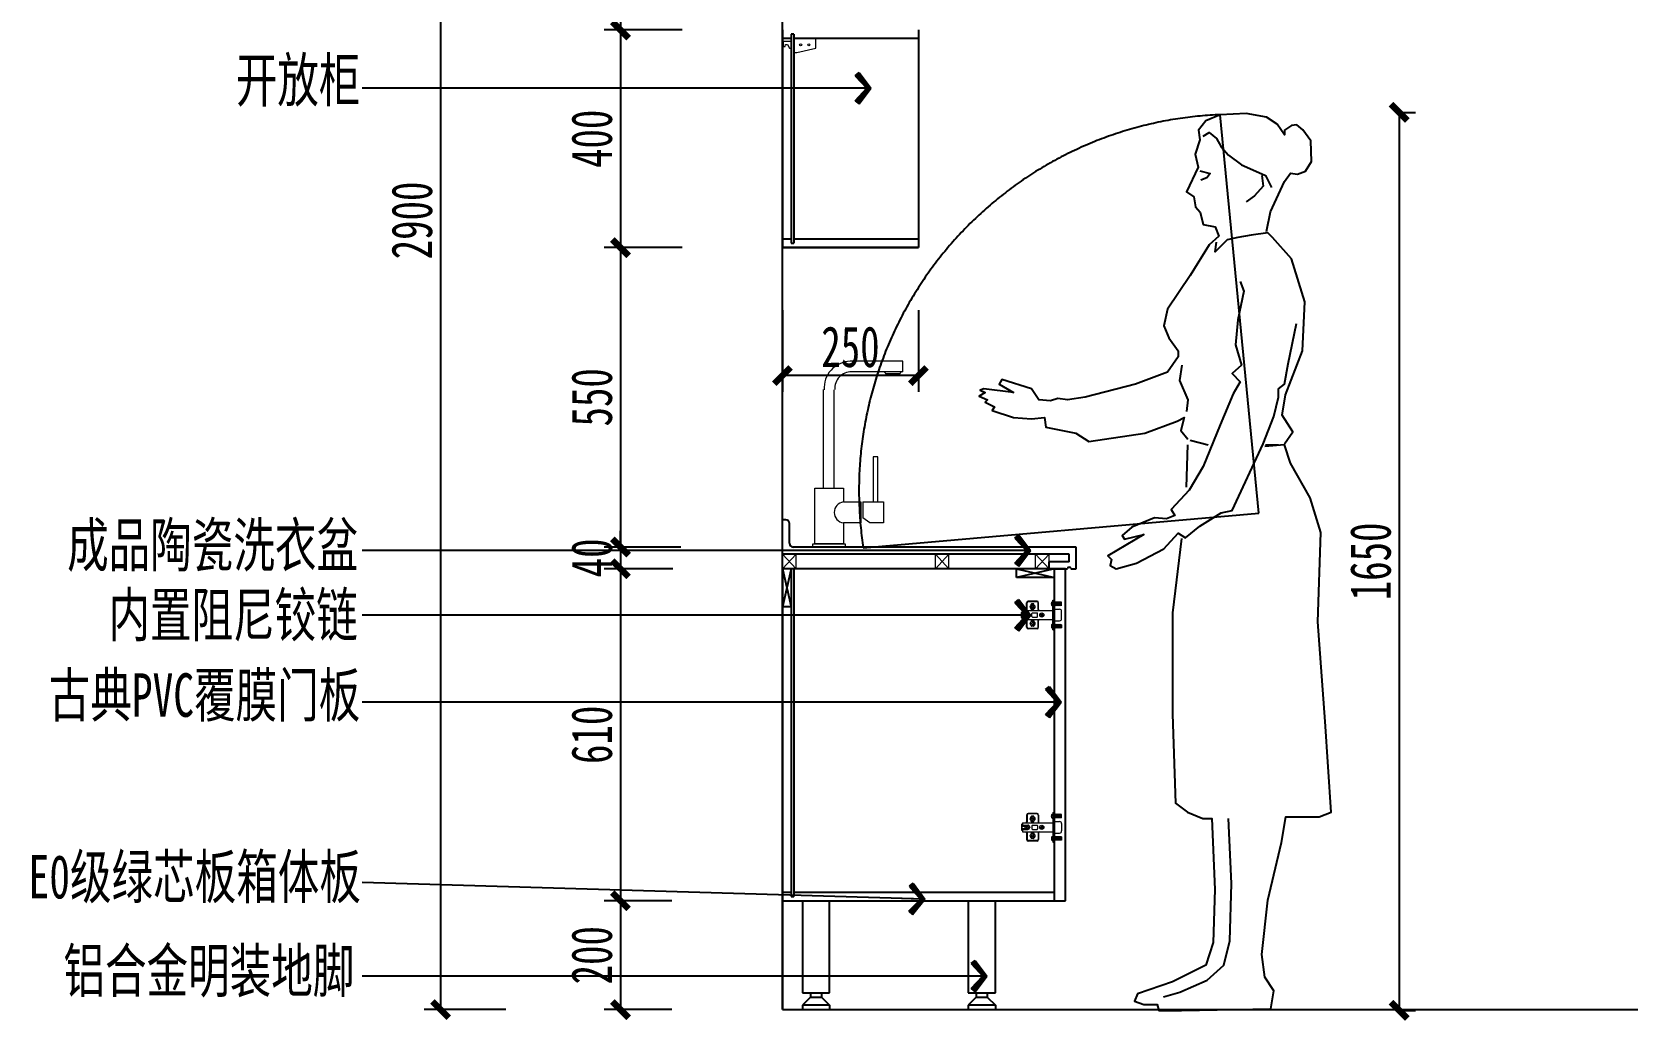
# Model space of a CAD drawing. Header units: millimetres. Extents: x 3104083 to 3173399, y -3165492 to -3044687.
# Drawn here: x 3158635 to 3161586, y -3141242 to -3139426 of the extents above; entities that cross this region are included whole.
import ezdxf

# ---------------------------------------------------------------- set-up
doc = ezdxf.new("R2010")
doc.units = ezdxf.units.MM
doc.header["$LTSCALE"] = 500
doc.header["$MEASUREMENT"] = 0
doc.header["$PDMODE"] = 2
doc.linetypes.add('ACAD_ISO03W100', pattern=[30, 12, -18])
doc.layers.get('0').update_dxf_attribs({"linetype": 'CONTINUOUS'})
doc.layers.get('DEFPOINTS').update_dxf_attribs({"linetype": 'CONTINUOUS'})
for name, color, linetype in [('1', 1, 'CONTINUOUS'), ('D-节点尺寸', 5, 'CONTINUOUS'), ('P-完成面', 3, 'CONTINUOUS'), ('W-基础引线', 35, 'CONTINUOUS'), ('台面', 4, 'CONTINUOUS'), ('柜体', 2, 'CONTINUOUS')]:
    doc.layers.add(name, color=color, linetype=linetype)
for name, color, linetype, lineweight in [('五金辅助件', 25, 'CONTINUOUS', 13), ('墙体', 6, 'CONTINUOUS', 25), ('电器', 85, 'CONTINUOUS', 15)]:
    doc.layers.add(name, color=color, linetype=linetype, lineweight=lineweight)
doc.styles.add('DIM', font='SimSun.ttf', dxfattribs={"width": 0.7})
doc.dimstyles.new('30', dxfattribs={"dimscale": 30, "dimtxt": 2.5, "dimasz": 1, "dimexe": 1, "dimexo": 1, "dimgap": 0.5, "dimtad": 1, "dimdec": 0, "dimzin": 0, "dimdsep": 46, "dimtxsty": 'DIM', "dimblk": 'ARCHTICK', "dimcen": 0, "dimclrd": 5, "dimclre": 5, "dimclrt": 35, "dimadec": 0, "dimazin": 0, "dimtfac": 0.5, "dimtdec": 0, "dimtix": 1, "dimtmove": 2, "dimatfit": 2, "dimldrblk": 'A', "dimfxl": 0, "dimtolj": 1, "dimtzin": 0, "dimlwd": -1, "dimlwe": -1, "dimarcsym": 0})
doc.dimstyles.new('基础引线', dxfattribs={"dimtxt": 3, "dimasz": 0.7, "dimexe": 2, "dimexo": 6, "dimgap": 1, "dimtad": 1, "dimdec": 0, "dimdsep": 46, "dimtxsty": 'Standard', "dimblk1": 'A', "dimblk2": 'A', "dimsah": 1, "dimcen": 3, "dimdle": 200, "dimclrd": 256, "dimclre": 256, "dimclrt": 2, "dimadec": 0, "dimazin": 0, "dimtfac": 1, "dimtdec": 0, "dimtix": 1, "dimtmove": 1, "dimatfit": 3, "dimldrblk": 'A', "dimfxl": 0, "dimtvp": 1, "dimtolj": 1, "dimtzin": 0, "dimarcsym": 0})

# ---------------------------------------------------------------- blocks, each defined once
blk = doc.blocks.new('_ArchTick')
at = {"color": 0, "linetype": 'ByBlock', "const_width": 0.4}
blk.add_lwpolyline([(-0.5, -0.5), (0.5, 0.5)], dxfattribs=at)
blk = doc.blocks.new('*D1911')
at = {"layer": 'DEFPOINTS', "color": 0, "ltscale": 100}
for p in [(3159859.3, -3138671.7), (3159715.9, -3139421.7), (3159859.3, -3139421.7)]:
    blk.add_point(p, dxfattribs=at)
at = {"layer": 'P-完成面', "color": 5, "ltscale": 100}
for p, q in [((3159829.3, -3138671.7), (3159685.9, -3138671.7)), ((3159715.9, -3138671.7), (3159715.9, -3139421.7)), ((3159829.3, -3139421.7), (3159685.9, -3139421.7))]:
    blk.add_line(p, q, dxfattribs=at)
at = {"layer": 'P-完成面', "color": 5, "ltscale": 100, "xscale": 30, "yscale": 30, "zscale": 30}
for p, rotation in [((3159715.9, -3138671.7), 90), ((3159715.9, -3139421.7), 270)]:
    blk.add_blockref('_ArchTick', p, dxfattribs=dict(at, rotation=rotation))
at = {"layer": 'P-完成面', "color": 35, "ltscale": 100, "insert": (3159663.4, -3139046.7), "char_height": 75, "attachment_point": 5, "rotation": 90, "style": 'DIM'}
blk.add_mtext('\\A1;750', dxfattribs=at)
blk = doc.blocks.new('A')
for p, q in [((-1.435, 1.148), (-1.09, 1.437)), ((-1.435, 1.148), (-0.369, 0)), ((-1.09, 1.437), (0, 0)), ((-0.369, 0), (-2.127, 0)), ((-1.435, -1.148), (-0.369, 0)), ((-1.09, -1.437), (0, 0)), ((-1.435, -1.148), (-1.09, -1.437))]:
    blk.add_line(p, q)
for points in [[(-1.435, 1.148), (-1.09, 1.437), (-0.369, 0), (0, 0)], [(-1.435, -1.148), (-1.09, -1.437), (-0.369, 0), (0, 0)]]:
    blk.add_solid(points)
blk = doc.blocks.new('*D1912')
at = {"layer": 'DEFPOINTS', "color": 0, "ltscale": 100}
for p in [(3159859.3, -3139421.7), (3159715.9, -3139821.7), (3159859.3, -3139821.7)]:
    blk.add_point(p, dxfattribs=at)
at = {"layer": 'P-完成面', "color": 5, "ltscale": 100}
for p, q in [((3159829.3, -3139421.7), (3159685.9, -3139421.7)), ((3159715.9, -3139421.7), (3159715.9, -3139821.7)), ((3159829.3, -3139821.7), (3159685.9, -3139821.7))]:
    blk.add_line(p, q, dxfattribs=at)
at = {"layer": 'P-完成面', "color": 5, "ltscale": 100, "xscale": 30, "yscale": 30, "zscale": 30}
for p, rotation in [((3159715.9, -3139421.7), 90), ((3159715.9, -3139821.7), 270)]:
    blk.add_blockref('_ArchTick', p, dxfattribs=dict(at, rotation=rotation))
at = {"layer": 'P-完成面', "color": 35, "ltscale": 100, "insert": (3159663.4, -3139621.7), "char_height": 75, "attachment_point": 5, "rotation": 90, "style": 'DIM'}
blk.add_mtext('\\A1;400', dxfattribs=at)
blk = doc.blocks.new('*D1913')
at = {"layer": 'DEFPOINTS', "color": 0, "ltscale": 100}
for p in [(3159859.3, -3139821.7), (3159715.9, -3140371.7), (3159857, -3140371.7)]:
    blk.add_point(p, dxfattribs=at)
at = {"layer": 'P-完成面', "color": 5, "ltscale": 100}
for p, q in [((3159829.3, -3139821.7), (3159685.9, -3139821.7)), ((3159715.9, -3139821.7), (3159715.9, -3140371.7)), ((3159827, -3140371.7), (3159685.9, -3140371.7))]:
    blk.add_line(p, q, dxfattribs=at)
at = {"layer": 'P-完成面', "color": 5, "ltscale": 100, "xscale": 30, "yscale": 30, "zscale": 30}
for p, rotation in [((3159715.9, -3139821.7), 90), ((3159715.9, -3140371.7), 270)]:
    blk.add_blockref('_ArchTick', p, dxfattribs=dict(at, rotation=rotation))
at = {"layer": 'P-完成面', "color": 35, "ltscale": 100, "insert": (3159663.4, -3140096.7), "char_height": 75, "attachment_point": 5, "rotation": 90, "style": 'DIM'}
blk.add_mtext('\\A1;550', dxfattribs=at)
blk = doc.blocks.new('*D1914')
at = {"layer": 'DEFPOINTS', "color": 0, "ltscale": 100}
for p in [(3159857, -3140371.7), (3159715.9, -3140411.7), (3159842.1, -3140411.7)]:
    blk.add_point(p, dxfattribs=at)
at = {"layer": 'P-完成面', "color": 5, "ltscale": 100}
for p, q in [((3159715.9, -3140371.7), (3159715.9, -3140341.7)), ((3159827, -3140371.7), (3159685.9, -3140371.7)), ((3159715.9, -3140371.7), (3159715.9, -3140411.7)), ((3159812.1, -3140411.7), (3159685.9, -3140411.7)), ((3159715.9, -3140411.7), (3159715.9, -3140441.7))]:
    blk.add_line(p, q, dxfattribs=at)
at = {"layer": 'P-完成面', "color": 5, "ltscale": 100, "xscale": 30, "yscale": 30, "zscale": 30}
for p, rotation in [((3159715.9, -3140371.7), 270), ((3159715.9, -3140411.7), 90)]:
    blk.add_blockref('_ArchTick', p, dxfattribs=dict(at, rotation=rotation))
at = {"layer": 'P-完成面', "color": 35, "ltscale": 100, "insert": (3159663.4, -3140391.7), "char_height": 75, "attachment_point": 5, "rotation": 90, "style": 'DIM'}
blk.add_mtext('\\A1;40', dxfattribs=at)
blk = doc.blocks.new('*D1915')
at = {"layer": 'DEFPOINTS', "color": 0, "ltscale": 100}
for p in [(3159842.1, -3140411.7), (3159715.9, -3141021.7), (3159840.5, -3141021.7)]:
    blk.add_point(p, dxfattribs=at)
at = {"layer": 'P-完成面', "color": 5, "ltscale": 100}
for p, q in [((3159812.1, -3140411.7), (3159685.9, -3140411.7)), ((3159715.9, -3140411.7), (3159715.9, -3141021.7)), ((3159810.5, -3141021.7), (3159685.9, -3141021.7))]:
    blk.add_line(p, q, dxfattribs=at)
at = {"layer": 'P-完成面', "color": 5, "ltscale": 100, "xscale": 30, "yscale": 30, "zscale": 30}
for p, rotation in [((3159715.9, -3140411.7), 90), ((3159715.9, -3141021.7), 270)]:
    blk.add_blockref('_ArchTick', p, dxfattribs=dict(at, rotation=rotation))
at = {"layer": 'P-完成面', "color": 35, "ltscale": 100, "insert": (3159663.4, -3140716.7), "char_height": 75, "attachment_point": 5, "rotation": 90, "style": 'DIM'}
blk.add_mtext('\\A1;610', dxfattribs=at)
blk = doc.blocks.new('*D1916')
at = {"layer": 'DEFPOINTS', "color": 0, "ltscale": 100}
for p in [(3159840.5, -3141021.7), (3159715.9, -3141221.7), (3159840.5, -3141221.7)]:
    blk.add_point(p, dxfattribs=at)
at = {"layer": 'P-完成面', "color": 5, "ltscale": 100}
for p, q in [((3159810.5, -3141021.7), (3159685.9, -3141021.7)), ((3159715.9, -3141021.7), (3159715.9, -3141221.7)), ((3159810.5, -3141221.7), (3159685.9, -3141221.7))]:
    blk.add_line(p, q, dxfattribs=at)
at = {"layer": 'P-完成面', "color": 5, "ltscale": 100, "xscale": 30, "yscale": 30, "zscale": 30}
for p, rotation in [((3159715.9, -3141021.7), 90), ((3159715.9, -3141221.7), 270)]:
    blk.add_blockref('_ArchTick', p, dxfattribs=dict(at, rotation=rotation))
at = {"layer": 'P-完成面', "color": 35, "ltscale": 100, "insert": (3159663.4, -3141121.7), "char_height": 75, "attachment_point": 5, "rotation": 90, "style": 'DIM'}
blk.add_mtext('\\A1;200', dxfattribs=at)
blk = doc.blocks.new('*D1917')
at = {"layer": 'DEFPOINTS', "color": 0, "ltscale": 100}
for p in [(3159878.6, -3138321.7), (3159385.4, -3141221.7), (3159840.5, -3141221.7)]:
    blk.add_point(p, dxfattribs=at)
at = {"layer": 'P-完成面', "color": 5, "ltscale": 100}
for p, q in [((3159505.4, -3138321.7), (3159355.4, -3138321.7)), ((3159385.4, -3138321.7), (3159385.4, -3141221.7)), ((3159505.4, -3141221.7), (3159355.4, -3141221.7))]:
    blk.add_line(p, q, dxfattribs=at)
at = {"layer": 'P-完成面', "color": 5, "ltscale": 100, "xscale": 30, "yscale": 30, "zscale": 30}
for p, rotation in [((3159385.4, -3138321.7), 90), ((3159385.4, -3141221.7), 270)]:
    blk.add_blockref('_ArchTick', p, dxfattribs=dict(at, rotation=rotation))
at = {"layer": 'P-完成面', "color": 35, "ltscale": 100, "insert": (3159332.9, -3139771.7), "char_height": 75, "attachment_point": 5, "rotation": 90, "style": 'DIM'}
blk.add_mtext('\\A1;2900', dxfattribs=at)
blk = doc.blocks.new('*D1880')
at = {"layer": 'DEFPOINTS', "color": 0, "ltscale": 100}
for p in [(3160013.6, -3139870.6), (3160263.6, -3139870.6), (3160013.6, -3140056.7)]:
    blk.add_point(p, dxfattribs=at)
at = {"layer": 'P-完成面', "color": 5, "ltscale": 100}
for p, q in [((3160013.6, -3139936.7), (3160013.6, -3140086.7)), ((3160263.6, -3139936.7), (3160263.6, -3140086.7)), ((3160263.6, -3140056.7), (3160013.6, -3140056.7))]:
    blk.add_line(p, q, dxfattribs=at)
at = {"layer": 'P-完成面', "color": 5, "ltscale": 100, "xscale": 30, "yscale": 30, "zscale": 30, "rotation": 180}
blk.add_blockref('_ArchTick', (3160013.6, -3140056.7), dxfattribs=at)
at = {"layer": 'P-完成面', "color": 5, "ltscale": 100, "xscale": 30, "yscale": 30, "zscale": 30}
blk.add_blockref('_ArchTick', (3160263.6, -3140056.7), dxfattribs=at)
at = {"layer": 'P-完成面', "color": 35, "ltscale": 100, "insert": (3160138.6, -3140004.2), "char_height": 75, "attachment_point": 5, "style": 'DIM'}
blk.add_mtext('\\A1;250', dxfattribs=at)
blk = doc.blocks.new('F02FMA01')
at = {"color": 0, "linetype": 'ByBlock'}
for p, q in [((34.1, 1509.5), (18.7, 1491.9)), ((31.9, 1529.2), (34.1, 1509.5)), ((18.7, 1491.9), (3.4, 1481)), ((-104.6, 1034.2), (-107.3, 956.5))]:
    blk.add_line(p, q, dxfattribs=at)
for points in [[(40.6, 1426.2), (47.8, 1462.5), (73.5, 1518.2), (84.5, 1533.6), (97.6, 1531.4), (112.4, 1537.3), (123.3, 1554.8), (121.8, 1592.7), (107.4, 1613.2), (96.4, 1622), (86.7, 1621.2), (73.5, 1612.4), (73.5, 1603.7), (60.4, 1623.4), (40.6, 1636.5), (3.4, 1643.1), (-44.9, 1640.9), (-71.2, 1629.9), (-84.3, 1612.4), (-82.1, 1594.9), (-90.9, 1568.6), (-84.9, 1544.7), (-106.7, 1499.2), (-93.1, 1489.7), (-90, 1471.6), (-81.7, 1461.9), (-75.6, 1439.4), (-53.6, 1435), (-47.1, 1417.5), (-64.6, 1402.1), (-99.7, 1345.2), (-141.3, 1283.8), (-147.9, 1253.2), (-139.1, 1231.2), (-121.6, 1207.1), (-121.6, 1196.2), (-141.3, 1167.7), (-200.5, 1145.8), (-292.6, 1121.7), (-325.5, 1117.3), (-343.1, 1119.5), (-356.2, 1115.1), (-378.1, 1117.3), (-391.3, 1137), (-446.1, 1154.6), (-450.5, 1145.8), (-424.2, 1130.5), (-479, 1137), (-485.6, 1134.9), (-476.8, 1130.5), (-487.8, 1123.9), (-472.4, 1117.3), (-476.8, 1112.9), (-459.3, 1104.2), (-463.6, 1097.6), (-424.2, 1084.5), (-391.3, 1082.3), (-367.2, 1084.5), (-365, 1066.9), (-310.2, 1056), (-286, 1040.7), (-183, 1056), (-123.8, 1077.9), (-110.6, 1084.5), (-117.2, 1060.4), (-104.1, 1045)], [(-75.6, 1601.5), (-64.6, 1608), (-51.4, 1597.1), (-42.7, 1581.8), (-29.5, 1566.4), (-5.4, 1548.9), (9.9, 1542.3), (38.5, 1529.2), (49.4, 1507.3)], [(-82.1, 1537.9), (-62.9, 1532.6), (-69, 1524.8), (-79.9, 1520.4)], [(73.5, 1036.3), (88.9, 1058.2), (69.1, 1088.9), (75.7, 1126.1), (106.4, 1207.1), (110.8, 1297), (86.7, 1375.8), (51.6, 1415.3), (42.8, 1424), (12.1, 1419.6), (-12, 1415.3), (-31.7, 1410.9), (-53.6, 1389), (-51.4, 1406.5)], [(-7.6, 1334.2), (-1, 1316.7), (-12, 1264.1), (-16.4, 1218.1), (-5.4, 1180.9), (-22.9, 1165.5), (-7.6, 1150.2), (-20.7, 1128.3), (-44.9, 1071.3), (-75.6, 994.7), (-101.9, 950.8), (-134.8, 915.8), (-128.2, 904.8), (-143.5, 898.3), (-165.5, 900.5), (-207.1, 882.9), (-224.7, 867.6), (-220.3, 861), (-185.2, 869.8), (-251, 830.4), (-244.4, 823.8), (-246.6, 812.8), (-235.6, 806.3), (-220.3, 810.6), (-198.3, 817.2), (-147.9, 843.5), (-121.6, 872), (-108.4, 863.2), (-82.1, 885.1), (-42.7, 909.2), (-22.9, 913.6), (34.1, 1036.3), (53.8, 1086.7), (62.6, 1121.7), (62.6, 1137), (73.5, 1145.8), (80.1, 1183.1), (95.5, 1257.5)], [(-115, 1180.9), (-119.4, 1152.4), (-104.1, 1117.3), (-106.3, 1095.4)], [(-115.7, 862), (-132.4, 725.9), (-132.4, 539.7), (-126.8, 375.8), (-104.6, 359.2), (-76.8, 348), (-60.1, 348), (-54.5, 217.5), (-57.3, 120.2), (-71.2, 78.6), (-132.4, 48), (-196.3, 25.8), (-201.9, 11.9), (-185.2, 6.3), (-160.2, 6.3), (-157.4, -4.8), (-115.7, -4.8), (48.4, -2), (53.9, 31.3), (37.2, 56.3), (31.7, 98), (42.8, 198), (67.8, 303.6), (76.2, 350.8), (137.3, 350.8), (159.6, 359.2), (148.5, 525.8), (134.6, 709.2), (140.1, 873.1), (120.7, 937), (84.5, 1000.9), (73.4, 1034.2), (37.2, 1031.5)], [(-99.7, 1042.8), (-66.8, 1034.1)], [(38.5, 1034.1), (62.6, 1034.1)], [(-149.1, 20.2), (-118.5, 28.6), (-68.4, 50.8), (-37.8, 78.6), (-26.7, 123), (-23.9, 228.6), (-29.5, 348)]]:
    blk.add_lwpolyline(points, dxfattribs=at)
blk = doc.blocks.new('*D1882')
at = {"layer": 'DEFPOINTS', "color": 0, "ltscale": 100}
for p in [(3161118.4, -3139573.1), (3161118.4, -3141223.1), (3161147.1, -3141223.1)]:
    blk.add_point(p, dxfattribs=at)
at = {"layer": 'P-完成面', "color": 5, "ltscale": 100}
for p, q in [((3161147.1, -3139573.1), (3161177.1, -3139573.1)), ((3161147.1, -3139573.1), (3161147.1, -3141223.1)), ((3161147.1, -3141223.1), (3161177.1, -3141223.1))]:
    blk.add_line(p, q, dxfattribs=at)
at = {"layer": 'P-完成面', "color": 5, "ltscale": 100, "xscale": 30, "yscale": 30, "zscale": 30}
for p, rotation in [((3161147.1, -3139573.1), 90), ((3161147.1, -3141223.1), 270)]:
    blk.add_blockref('_ArchTick', p, dxfattribs=dict(at, rotation=rotation))
at = {"layer": 'P-完成面', "color": 35, "ltscale": 100, "insert": (3161094.6, -3140398.1), "char_height": 75, "attachment_point": 5, "rotation": 90, "style": 'DIM'}
blk.add_mtext('\\A1;1650', dxfattribs=at)

msp = doc.modelspace()

# ---------------------------------------------------------------- linework, layer by layer
at = {"layer": '五金辅助件'}
for p, q in [((3160029.607, -3139443.184), (3160015.229, -3139443.184)), ((3160015.229, -3139443.184), (3160015.229, -3139452.247)), ((3160015.229, -3139452.247), (3160018.451, -3139452.247)), ((3160018.451, -3139452.247), (3160019.393, -3139448.624)), ((3160019.393, -3139448.624), (3160023.149, -3139448.624)), ((3160023.149, -3139448.624), (3160026.378, -3139455.121)), ((3160074.787, -3139455.04), (3160074.787, -3139437.685)), ((3160026.378, -3139455.121), (3160029.607, -3139455.121)), ((3160034.607, -3139463.086), (3160040.023, -3139463.086)), ((3160040.023, -3139463.086), (3160074.787, -3139455.04)), ((3160462.247, -3140486.382), (3160462.247, -3140474.125)), ((3160463.207, -3140486.382), (3160463.207, -3140474.125)), ((3160481.447, -3140471.245), (3160465.127, -3140471.245)), ((3160481.447, -3140472.205), (3160465.127, -3140472.205)), ((3160469.664, -3140478.972), (3160472.269, -3140481.367)), ((3160470.638, -3140477.912), (3160473.244, -3140480.307)), ((3160470.887, -3140477.733), (3160470.887, -3140476.525)), ((3160470.887, -3140486.125), (3160470.887, -3140484.917)), ((3160472.269, -3140481.367), (3160470.97, -3140482.781)), ((3160470.97, -3140482.781), (3160472.03, -3140483.755)), ((3160475.207, -3140476.045), (3160471.367, -3140476.045)), ((3160473.329, -3140482.342), (3160472.03, -3140483.755)), ((3160474.544, -3140478.894), (3160473.244, -3140480.307)), ((3160473.329, -3140482.342), (3160475.935, -3140484.738)), ((3160475.604, -3140479.869), (3160474.304, -3140481.282)), ((3160474.304, -3140481.282), (3160476.91, -3140483.678)), ((3160474.544, -3140478.894), (3160475.604, -3140479.869)), ((3160475.687, -3140477.733), (3160475.687, -3140476.525)), ((3160475.687, -3140486.125), (3160475.687, -3140484.917)), ((3160483.367, -3140486.605), (3160483.367, -3140474.125)), ((3160484.327, -3140486.605), (3160484.327, -3140474.125)), ((3160507.847, -3140475.646), (3160508.337, -3140475.646)), ((3160507.847, -3140476.606), (3160508.337, -3140476.606)), ((3160508.337, -3140476.606), (3160508.337, -3140475.646)), ((3160509.287, -3140472.286), (3160510.727, -3140472.286)), ((3160509.287, -3140479.966), (3160510.727, -3140479.966)), ((3160510.727, -3140524.045), (3160510.727, -3140469.325)), ((3160510.727, -3140469.325), (3160513.607, -3140469.325)), ((3160515.149, -3140473.246), (3160513.607, -3140472.861)), ((3160515.149, -3140479.006), (3160513.607, -3140479.392)), ((3160513.607, -3140486.125), (3160522.829, -3140486.125)), ((3160517.069, -3140473.246), (3160515.149, -3140472.766)), ((3160515.149, -3140479.486), (3160515.149, -3140472.766)), ((3160517.069, -3140479.006), (3160515.149, -3140479.486)), ((3160518.989, -3140473.246), (3160517.069, -3140472.766)), ((3160517.069, -3140479.486), (3160517.069, -3140472.766)), ((3160518.989, -3140479.006), (3160517.069, -3140479.486)), ((3160520.909, -3140473.246), (3160518.989, -3140472.766)), ((3160518.989, -3140479.486), (3160518.989, -3140472.766)), ((3160520.909, -3140479.006), (3160518.989, -3140479.486)), ((3160522.829, -3140473.246), (3160520.909, -3140472.766)), ((3160520.909, -3140479.486), (3160520.909, -3140472.766)), ((3160522.829, -3140479.006), (3160520.909, -3140479.486)), ((3160524.749, -3140473.246), (3160522.829, -3140472.766)), ((3160522.829, -3140479.486), (3160522.829, -3140472.766)), ((3160524.749, -3140479.006), (3160522.829, -3140479.486)), ((3160526.669, -3140473.246), (3160524.749, -3140472.766)), ((3160524.749, -3140479.486), (3160524.749, -3140472.766)), ((3160526.669, -3140479.006), (3160524.749, -3140479.486)), ((3160526.669, -3140479.006), (3160526.669, -3140473.246)), ((3160452.647, -3140501.25), (3160452.647, -3140492.119)), ((3160453.331, -3140491.199), (3160454.691, -3140490.791)), ((3160454.691, -3140502.578), (3160453.331, -3140502.17)), ((3160453.607, -3140500.536), (3160453.607, -3140492.833)), ((3160454.291, -3140491.914), (3160454.691, -3140491.794)), ((3160454.691, -3140501.576), (3160454.291, -3140501.456)), ((3160454.691, -3140488.525), (3160510.727, -3140488.525)), ((3160454.691, -3140493.325), (3160454.691, -3140488.525)), ((3160454.691, -3140492.845), (3160464.291, -3140492.845)), ((3160454.691, -3140504.845), (3160454.691, -3140500.045)), ((3160454.691, -3140500.525), (3160464.291, -3140500.525)), ((3160454.691, -3140504.845), (3160510.727, -3140504.845)), ((3160455.651, -3140494.285), (3160460.429, -3140494.285)), ((3160455.651, -3140499.085), (3160460.429, -3140499.085)), ((3160462.564, -3140496.144), (3160459.523, -3140496.843)), ((3160462.886, -3140497.548), (3160459.845, -3140498.246)), ((3160463.537, -3140493.951), (3160462.134, -3140494.273)), ((3160462.134, -3140494.273), (3160462.564, -3140496.144)), ((3160462.247, -3140519.245), (3160462.247, -3140506.988)), ((3160462.886, -3140497.548), (3160463.316, -3140499.419)), ((3160463.207, -3140519.245), (3160463.207, -3140506.988)), ((3160464.719, -3140499.096), (3160463.316, -3140499.419)), ((3160463.537, -3140493.951), (3160463.967, -3140495.822)), ((3160467.008, -3140495.123), (3160463.967, -3140495.822)), ((3160467.33, -3140496.527), (3160464.289, -3140497.225)), ((3160464.289, -3140497.225), (3160464.719, -3140499.096)), ((3160468.131, -3140497.165), (3160468.131, -3140496.205)), ((3160472.424, -3140511.504), (3160468.974, -3140512.297)), ((3160472.746, -3140512.908), (3160469.297, -3140513.7)), ((3160470.887, -3140507.245), (3160470.887, -3140508.453)), ((3160470.887, -3140515.637), (3160470.887, -3140516.845)), ((3160475.207, -3140486.605), (3160471.367, -3140486.605)), ((3160475.207, -3140506.765), (3160471.367, -3140506.765)), ((3160471.971, -3140499.565), (3160471.971, -3140493.805)), ((3160473.397, -3140509.311), (3160471.994, -3140509.633)), ((3160471.994, -3140509.633), (3160472.424, -3140511.504)), ((3160472.746, -3140512.908), (3160473.176, -3140514.779)), ((3160472.931, -3140492.845), (3160481.571, -3140492.845)), ((3160472.931, -3140500.525), (3160481.571, -3140500.525)), ((3160474.58, -3140514.456), (3160473.176, -3140514.779)), ((3160473.397, -3140509.311), (3160473.827, -3140511.182)), ((3160477.277, -3140510.389), (3160473.827, -3140511.182)), ((3160477.599, -3140511.793), (3160474.15, -3140512.585)), ((3160474.15, -3140512.585), (3160474.58, -3140514.456)), ((3160475.687, -3140507.245), (3160475.687, -3140508.453)), ((3160475.687, -3140515.637), (3160475.687, -3140516.845)), ((3160482.531, -3140499.565), (3160482.531, -3140493.805)), ((3160483.367, -3140519.245), (3160483.367, -3140506.765)), ((3160484.327, -3140519.245), (3160484.327, -3140506.765)), ((3160486.432, -3140495.853), (3160489.146, -3140496.816)), ((3160486.753, -3140494.948), (3160489.467, -3140495.911)), ((3160489.438, -3140497.429), (3160488.475, -3140500.143)), ((3160490.342, -3140497.75), (3160489.379, -3140500.464)), ((3160491.043, -3140492.905), (3160490.08, -3140495.619)), ((3160490.955, -3140497.458), (3160493.669, -3140498.421)), ((3160491.947, -3140493.226), (3160490.984, -3140495.94)), ((3160491.276, -3140496.553), (3160493.99, -3140497.516)), ((3160509.287, -3140513.403), (3160510.727, -3140513.403)), ((3160513.607, -3140507.245), (3160522.829, -3140507.245)), ((3160515.149, -3140514.363), (3160513.607, -3140513.977)), ((3160515.149, -3140513.883), (3160515.149, -3140520.603)), ((3160517.069, -3140514.363), (3160515.149, -3140513.883)), ((3160517.069, -3140513.883), (3160517.069, -3140520.603)), ((3160518.989, -3140514.363), (3160517.069, -3140513.883)), ((3160518.989, -3140513.883), (3160518.989, -3140520.603)), ((3160520.909, -3140514.363), (3160518.989, -3140513.883)), ((3160520.909, -3140513.883), (3160520.909, -3140520.603)), ((3160522.829, -3140514.363), (3160520.909, -3140513.883)), ((3160522.829, -3140513.883), (3160522.829, -3140520.603)), ((3160524.749, -3140514.363), (3160522.829, -3140513.883)), ((3160524.749, -3140513.883), (3160524.749, -3140520.603)), ((3160526.669, -3140514.363), (3160524.749, -3140513.883)), ((3160526.669, -3140503.405), (3160526.669, -3140489.965)), ((3160526.669, -3140514.363), (3160526.669, -3140520.123)), ((3160481.447, -3140521.165), (3160465.127, -3140521.165)), ((3160481.447, -3140522.125), (3160465.127, -3140522.125)), ((3160475.207, -3140517.325), (3160471.367, -3140517.325)), ((3160507.847, -3140516.763), (3160508.337, -3140516.763)), ((3160507.847, -3140517.723), (3160508.337, -3140517.723)), ((3160508.337, -3140516.763), (3160508.337, -3140517.723)), ((3160509.287, -3140521.083), (3160510.727, -3140521.083)), ((3160510.727, -3140524.045), (3160513.607, -3140524.045)), ((3160515.149, -3140520.123), (3160513.607, -3140520.508)), ((3160517.069, -3140520.123), (3160515.149, -3140520.603)), ((3160518.989, -3140520.123), (3160517.069, -3140520.603)), ((3160520.909, -3140520.123), (3160518.989, -3140520.603)), ((3160522.829, -3140520.123), (3160520.909, -3140520.603)), ((3160524.749, -3140520.123), (3160522.829, -3140520.603)), ((3160526.669, -3140520.123), (3160524.749, -3140520.603)), ((3160462.247, -3140864.125), (3160462.247, -3140876.382)), ((3160463.207, -3140864.125), (3160463.207, -3140876.382)), ((3160481.447, -3140861.245), (3160465.127, -3140861.245)), ((3160481.447, -3140862.205), (3160465.127, -3140862.205)), ((3160472.746, -3140870.462), (3160469.297, -3140869.669)), ((3160470.887, -3140867.733), (3160470.887, -3140866.525)), ((3160475.207, -3140866.045), (3160471.367, -3140866.045)), ((3160472.746, -3140870.462), (3160473.176, -3140868.591)), ((3160474.58, -3140868.913), (3160473.176, -3140868.591)), ((3160474.15, -3140870.784), (3160474.58, -3140868.913)), ((3160475.687, -3140867.733), (3160475.687, -3140866.525)), ((3160483.367, -3140864.125), (3160483.367, -3140876.605)), ((3160484.327, -3140864.125), (3160484.327, -3140876.605)), ((3160507.847, -3140865.646), (3160508.337, -3140865.646)), ((3160507.847, -3140866.606), (3160508.337, -3140866.606)), ((3160508.337, -3140866.606), (3160508.337, -3140865.646)), ((3160509.287, -3140862.286), (3160510.727, -3140862.286)), ((3160509.287, -3140869.966), (3160510.727, -3140869.966)), ((3160510.727, -3140859.325), (3160510.727, -3140914.045)), ((3160510.727, -3140859.325), (3160513.607, -3140859.325)), ((3160515.149, -3140863.246), (3160513.607, -3140862.861)), ((3160515.149, -3140869.006), (3160513.607, -3140869.392)), ((3160515.149, -3140869.486), (3160515.149, -3140862.766)), ((3160517.069, -3140863.246), (3160515.149, -3140862.766)), ((3160517.069, -3140869.006), (3160515.149, -3140869.486)), ((3160517.069, -3140869.486), (3160517.069, -3140862.766)), ((3160518.989, -3140863.246), (3160517.069, -3140862.766)), ((3160518.989, -3140869.006), (3160517.069, -3140869.486)), ((3160518.989, -3140869.486), (3160518.989, -3140862.766)), ((3160520.909, -3140863.246), (3160518.989, -3140862.766)), ((3160520.909, -3140869.006), (3160518.989, -3140869.486)), ((3160520.909, -3140869.486), (3160520.909, -3140862.766)), ((3160522.829, -3140863.246), (3160520.909, -3140862.766)), ((3160522.829, -3140869.006), (3160520.909, -3140869.486)), ((3160522.829, -3140869.486), (3160522.829, -3140862.766)), ((3160524.749, -3140863.246), (3160522.829, -3140862.766)), ((3160524.749, -3140869.006), (3160522.829, -3140869.486)), ((3160524.749, -3140869.486), (3160524.749, -3140862.766)), ((3160526.669, -3140863.246), (3160524.749, -3140862.766)), ((3160526.669, -3140869.006), (3160524.749, -3140869.486)), ((3160526.669, -3140869.006), (3160526.669, -3140863.246)), ((3160452.647, -3140882.119), (3160452.647, -3140891.25)), ((3160454.691, -3140880.791), (3160453.331, -3140881.199)), ((3160453.331, -3140892.17), (3160454.691, -3140892.578)), ((3160453.607, -3140882.833), (3160453.607, -3140890.536)), ((3160454.691, -3140881.794), (3160454.291, -3140881.914)), ((3160454.291, -3140891.456), (3160454.691, -3140891.576)), ((3160454.691, -3140878.525), (3160510.727, -3140878.525)), ((3160454.691, -3140878.525), (3160454.691, -3140883.325)), ((3160454.691, -3140882.845), (3160464.291, -3140882.845)), ((3160454.691, -3140890.045), (3160454.691, -3140894.845)), ((3160454.691, -3140890.525), (3160464.291, -3140890.525)), ((3160454.691, -3140894.845), (3160510.727, -3140894.845)), ((3160455.651, -3140884.285), (3160460.429, -3140884.285)), ((3160455.651, -3140889.085), (3160460.429, -3140889.085)), ((3160462.564, -3140887.225), (3160459.523, -3140886.527)), ((3160462.886, -3140885.822), (3160459.845, -3140885.123)), ((3160462.134, -3140889.096), (3160462.564, -3140887.225)), ((3160463.537, -3140889.419), (3160462.134, -3140889.096)), ((3160462.247, -3140896.988), (3160462.247, -3140909.245)), ((3160462.886, -3140885.822), (3160463.316, -3140883.951)), ((3160463.207, -3140896.988), (3160463.207, -3140909.245)), ((3160464.719, -3140884.273), (3160463.316, -3140883.951)), ((3160463.537, -3140889.419), (3160463.967, -3140887.548)), ((3160467.008, -3140888.246), (3160463.967, -3140887.548)), ((3160464.289, -3140886.144), (3160464.719, -3140884.273)), ((3160467.33, -3140886.843), (3160464.289, -3140886.144)), ((3160468.131, -3140886.205), (3160468.131, -3140887.165)), ((3160472.424, -3140871.865), (3160468.974, -3140871.073)), ((3160470.887, -3140876.125), (3160470.887, -3140874.917)), ((3160470.887, -3140897.245), (3160470.887, -3140898.453)), ((3160470.97, -3140900.589), (3160472.03, -3140899.614)), ((3160475.207, -3140876.605), (3160471.367, -3140876.605)), ((3160475.207, -3140896.765), (3160471.367, -3140896.765)), ((3160471.971, -3140883.805), (3160471.971, -3140889.565)), ((3160471.994, -3140873.736), (3160472.424, -3140871.865)), ((3160473.397, -3140874.059), (3160471.994, -3140873.736)), ((3160473.329, -3140901.027), (3160472.03, -3140899.614)), ((3160472.931, -3140882.845), (3160481.571, -3140882.845)), ((3160472.931, -3140890.525), (3160481.571, -3140890.525)), ((3160473.329, -3140901.027), (3160475.935, -3140898.632)), ((3160473.397, -3140874.059), (3160473.827, -3140872.188)), ((3160477.277, -3140872.98), (3160473.827, -3140872.188)), ((3160477.599, -3140871.577), (3160474.15, -3140870.784)), ((3160475.687, -3140876.125), (3160475.687, -3140874.917)), ((3160475.687, -3140897.245), (3160475.687, -3140898.453)), ((3160482.531, -3140883.805), (3160482.531, -3140889.565)), ((3160483.367, -3140896.765), (3160483.367, -3140909.245)), ((3160484.327, -3140896.765), (3160484.327, -3140909.245)), ((3160486.432, -3140887.516), (3160489.146, -3140886.553)), ((3160486.753, -3140888.421), (3160489.467, -3140887.458)), ((3160489.438, -3140885.94), (3160488.475, -3140883.226)), ((3160490.342, -3140885.619), (3160489.379, -3140882.905)), ((3160491.043, -3140890.464), (3160490.08, -3140887.75)), ((3160490.955, -3140885.911), (3160493.669, -3140884.948)), ((3160491.947, -3140890.143), (3160490.984, -3140887.429)), ((3160491.276, -3140886.816), (3160493.99, -3140885.853)), ((3160513.607, -3140876.125), (3160522.829, -3140876.125)), ((3160513.607, -3140897.245), (3160522.829, -3140897.245)), ((3160526.669, -3140879.965), (3160526.669, -3140893.405)), ((3160481.447, -3140911.165), (3160465.127, -3140911.165)), ((3160481.447, -3140912.125), (3160465.127, -3140912.125)), ((3160469.664, -3140904.398), (3160472.269, -3140902.002)), ((3160470.638, -3140905.458), (3160473.244, -3140903.062)), ((3160470.887, -3140905.637), (3160470.887, -3140906.845)), ((3160472.269, -3140902.002), (3160470.97, -3140900.589)), ((3160475.207, -3140907.325), (3160471.367, -3140907.325)), ((3160474.544, -3140904.475), (3160473.244, -3140903.062)), ((3160474.304, -3140902.087), (3160476.91, -3140899.692)), ((3160475.604, -3140903.501), (3160474.304, -3140902.087)), ((3160474.544, -3140904.475), (3160475.604, -3140903.501)), ((3160475.687, -3140905.637), (3160475.687, -3140906.845)), ((3160507.847, -3140906.763), (3160508.337, -3140906.763)), ((3160507.847, -3140907.723), (3160508.337, -3140907.723)), ((3160508.337, -3140906.763), (3160508.337, -3140907.723)), ((3160509.287, -3140903.403), (3160510.727, -3140903.403)), ((3160509.287, -3140911.083), (3160510.727, -3140911.083)), ((3160510.727, -3140914.045), (3160513.607, -3140914.045)), ((3160515.149, -3140904.363), (3160513.607, -3140903.977)), ((3160515.149, -3140910.123), (3160513.607, -3140910.508)), ((3160517.069, -3140904.363), (3160515.149, -3140903.883)), ((3160515.149, -3140903.883), (3160515.149, -3140910.603)), ((3160517.069, -3140910.123), (3160515.149, -3140910.603)), ((3160518.989, -3140904.363), (3160517.069, -3140903.883)), ((3160517.069, -3140903.883), (3160517.069, -3140910.603)), ((3160518.989, -3140910.123), (3160517.069, -3140910.603)), ((3160520.909, -3140904.363), (3160518.989, -3140903.883)), ((3160518.989, -3140903.883), (3160518.989, -3140910.603)), ((3160520.909, -3140910.123), (3160518.989, -3140910.603)), ((3160522.829, -3140904.363), (3160520.909, -3140903.883)), ((3160520.909, -3140903.883), (3160520.909, -3140910.603)), ((3160522.829, -3140910.123), (3160520.909, -3140910.603)), ((3160524.749, -3140904.363), (3160522.829, -3140903.883)), ((3160522.829, -3140903.883), (3160522.829, -3140910.603)), ((3160524.749, -3140910.123), (3160522.829, -3140910.603)), ((3160526.669, -3140904.363), (3160524.749, -3140903.883)), ((3160524.749, -3140903.883), (3160524.749, -3140910.603)), ((3160526.669, -3140910.123), (3160524.749, -3140910.603)), ((3160526.669, -3140904.363), (3160526.669, -3140910.123))]:
    msp.add_line(p, q, dxfattribs=at)
at = {"layer": '五金辅助件', "linetype": 'ACAD_ISO03W100'}
for p, q in [((3160013.607, -3140411.685), (3160013.607, -3140384.685)), ((3160038.607, -3140384.685), (3160013.607, -3140411.685)), ((3160013.607, -3140384.685), (3160038.607, -3140411.685)), ((3160038.607, -3140411.685), (3160038.607, -3140384.685)), ((3160294.607, -3140411.685), (3160294.607, -3140384.685)), ((3160319.607, -3140384.685), (3160294.607, -3140411.685)), ((3160294.607, -3140384.685), (3160319.607, -3140411.685)), ((3160319.607, -3140411.685), (3160319.607, -3140384.685)), ((3160478.607, -3140411.685), (3160478.607, -3140384.685)), ((3160503.607, -3140384.685), (3160478.607, -3140411.685)), ((3160478.607, -3140384.685), (3160503.607, -3140411.685)), ((3160503.607, -3140411.685), (3160503.607, -3140384.685))]:
    msp.add_line(p, q, dxfattribs=at)
at = {"layer": '五金辅助件'}
for centre, radius in [((3160047.093, -3139448.973), 1.947), ((3160062.096, -3139448.973), 1.947), ((3160473.287, -3140481.325), 4.32), ((3160463.427, -3140496.685), 3.84), ((3160473.287, -3140512.045), 4.32), ((3160490.211, -3140496.685), 3.84), ((3160473.287, -3140871.325), 4.32), ((3160463.427, -3140886.685), 3.84), ((3160473.287, -3140902.045), 4.32), ((3160490.211, -3140886.685), 3.84)]:
    msp.add_circle(centre, radius, dxfattribs=at)
for centre, radius, start, end in [((3160459.367, -3140486.382), 2.88, 311.924093, 0), ((3160465.127, -3140474.125), 2.88, 90, 180), ((3160459.367, -3140486.382), 3.84, 326.080816, 0), ((3160465.127, -3140474.125), 1.92, 90, 180), ((3160473.287, -3140481.325), 2.869, 122.868001, 151.937832), ((3160471.367, -3140476.525), 0.48, 90, 180), ((3160471.367, -3140486.125), 0.48, 180, 270), ((3160473.287, -3140481.325), 2.869, 302.868001, 331.937832), ((3160475.207, -3140476.525), 0.48, 0, 90), ((3160475.207, -3140486.125), 0.48, 270, 0), ((3160481.447, -3140474.125), 2.88, 0, 90), ((3160481.447, -3140474.125), 1.92, 0, 90), ((3160513.687, -3140476.126), 5.84, 138.88791, 175.285439), ((3160513.687, -3140476.126), 5.84, 184.714561, 221.11209), ((3160522.829, -3140489.965), 3.84, 0, 90), ((3160453.607, -3140492.119), 0.96, 106.699244, 180), ((3160453.607, -3140501.25), 0.96, 180, 253.300756), ((3160454.567, -3140492.833), 0.96, 106.699244, 180), ((3160454.567, -3140500.536), 0.96, 180, 253.300756), ((3160455.651, -3140493.325), 0.96, 180, 270), ((3160455.651, -3140500.045), 0.96, 90, 180), ((3160463.427, -3140496.685), 2.73, 177.650754, 208.229505), ((3160459.367, -3140506.988), 2.88, 0, 48.075907), ((3160459.367, -3140506.988), 3.84, 0, 33.919184), ((3160464.676, -3140496.279), 3.456, 1.233582, 96.394568), ((3160464.676, -3140497.09), 3.456, 263.605432, 358.766418), ((3160463.427, -3140496.685), 2.73, 357.650754, 28.229505), ((3160473.287, -3140512.045), 2.869, 178.405214, 207.475045), ((3160471.367, -3140507.245), 0.48, 90, 180), ((3160472.931, -3140493.805), 0.96, 90, 180), ((3160472.931, -3140499.565), 0.96, 180, 270), ((3160475.207, -3140507.245), 0.48, 0, 90), ((3160473.287, -3140512.045), 2.869, 358.405214, 27.475045), ((3160481.571, -3140493.805), 0.96, 0, 90), ((3160481.571, -3140499.565), 0.96, 270, 0), ((3160486.247, -3140486.605), 2.88, 180, 221.810315), ((3160486.247, -3140506.765), 2.88, 138.189685, 180), ((3160486.247, -3140486.605), 1.92, 180, 270), ((3160486.247, -3140506.765), 1.92, 90, 180), ((3160488.985, -3140497.268), 0.48, 340.464436, 70.464436), ((3160489.627, -3140495.459), 0.48, 250.464436, 340.464436), ((3160490.795, -3140497.91), 0.48, 70.464436, 160.464436), ((3160491.437, -3140496.101), 0.48, 160.464436, 250.464436), ((3160513.687, -3140517.243), 5.84, 138.88791, 175.285439), ((3160522.829, -3140503.405), 3.84, 270, 0), ((3160465.127, -3140519.245), 2.88, 180, 270), ((3160465.127, -3140519.245), 1.92, 180, 270), ((3160471.367, -3140516.845), 0.48, 180, 270), ((3160475.207, -3140516.845), 0.48, 270, 0), ((3160481.447, -3140519.245), 1.92, 270, 0), ((3160481.447, -3140519.245), 2.88, 270, 0), ((3160513.687, -3140517.243), 5.84, 184.714561, 221.11209), ((3160465.127, -3140864.125), 2.88, 90, 180), ((3160465.127, -3140864.125), 1.92, 90, 180), ((3160473.287, -3140871.325), 2.869, 152.524955, 181.594786), ((3160471.367, -3140866.525), 0.48, 90, 180), ((3160475.207, -3140866.525), 0.48, 0, 90), ((3160481.447, -3140864.125), 2.88, 0, 90), ((3160481.447, -3140864.125), 1.92, 0, 90), ((3160513.687, -3140866.126), 5.84, 138.88791, 175.285439), ((3160513.687, -3140866.126), 5.84, 184.714561, 221.11209), ((3160453.607, -3140882.119), 0.96, 106.699244, 180), ((3160453.607, -3140891.25), 0.96, 180, 253.300756), ((3160454.567, -3140882.833), 0.96, 106.699244, 180), ((3160454.567, -3140890.536), 0.96, 180, 253.300756), ((3160455.651, -3140883.325), 0.96, 180, 270), ((3160455.651, -3140890.045), 0.96, 90, 180), ((3160463.427, -3140886.685), 2.73, 151.770495, 182.349246), ((3160459.367, -3140876.382), 2.88, 311.924093, 0), ((3160459.367, -3140896.988), 2.88, 0, 48.075907), ((3160459.367, -3140876.382), 3.84, 326.080816, 0), ((3160459.367, -3140896.988), 3.84, 0, 33.919184), ((3160464.676, -3140886.279), 3.456, 1.233582, 96.394568), ((3160464.676, -3140887.09), 3.456, 263.605432, 358.766418), ((3160463.427, -3140886.685), 2.73, 331.770495, 2.349246), ((3160471.367, -3140876.125), 0.48, 180, 270), ((3160471.367, -3140897.245), 0.48, 90, 180), ((3160472.931, -3140883.805), 0.96, 90, 180), ((3160472.931, -3140889.565), 0.96, 180, 270), ((3160473.287, -3140902.045), 2.869, 28.062168, 57.131999), ((3160475.207, -3140876.125), 0.48, 270, 0), ((3160475.207, -3140897.245), 0.48, 0, 90), ((3160473.287, -3140871.325), 2.869, 332.524955, 1.594786), ((3160481.571, -3140883.805), 0.96, 0, 90), ((3160481.571, -3140889.565), 0.96, 270, 0), ((3160486.247, -3140876.605), 2.88, 180, 221.810315), ((3160486.247, -3140896.765), 2.88, 138.189685, 180), ((3160486.247, -3140876.605), 1.92, 180, 270), ((3160486.247, -3140896.765), 1.92, 90, 180), ((3160488.985, -3140886.101), 0.48, 289.535564, 19.535564), ((3160489.627, -3140887.91), 0.48, 19.535564, 109.535564), ((3160490.795, -3140885.459), 0.48, 199.535564, 289.535564), ((3160491.437, -3140887.268), 0.48, 109.535564, 199.535564), ((3160522.829, -3140879.965), 3.84, 0, 90), ((3160522.829, -3140893.405), 3.84, 270, 0), ((3160465.127, -3140909.245), 2.88, 180, 270), ((3160465.127, -3140909.245), 1.92, 180, 270), ((3160473.287, -3140902.045), 2.869, 208.062168, 237.131999), ((3160471.367, -3140906.845), 0.48, 180, 270), ((3160475.207, -3140906.845), 0.48, 270, 0), ((3160481.447, -3140909.245), 1.92, 270, 0), ((3160481.447, -3140909.245), 2.88, 270, 0), ((3160513.687, -3140907.243), 5.84, 138.88791, 175.285439), ((3160513.687, -3140907.243), 5.84, 184.714561, 221.11209)]:
    msp.add_arc(centre, radius, start, end, dxfattribs=at)
at = {"layer": '台面'}
for p, q in [((3160019.607, -3140321.685), (3160013.607, -3140321.685)), ((3160013.607, -3140384.685), (3160013.607, -3140321.685)), ((3160026.607, -3140364.685), (3160026.607, -3140328.685)), ((3160540.607, -3140384.685), (3160013.607, -3140384.685)), ((3160553.607, -3140371.685), (3160033.607, -3140371.685)), ((3160540.607, -3140398.685), (3160540.607, -3140384.685)), ((3160553.607, -3140411.685), (3160553.607, -3140371.685)), ((3160540.607, -3140398.685), (3160503.607, -3140398.685)), ((3160503.607, -3140411.685), (3160537.25, -3140411.685)), ((3160543.873, -3140411.685), (3160553.607, -3140411.685))]:
    msp.add_line(p, q, dxfattribs=at)
for centre, radius, start, end in [((3160019.607, -3140328.685), 7, 0, 90), ((3160033.607, -3140364.685), 7, 180, 270), ((3160540.562, -3140412.001), 3.327, 5.454106, 174.545894)]:
    msp.add_arc(centre, radius, start, end, dxfattribs=at)
at = {"layer": '墙体'}
for q in [(3160013.607, -3138321.685), (3161585.706, -3141221.685)]:
    msp.add_line((3160013.607, -3141221.685), q, dxfattribs=at)
at = {"layer": '柜体'}
for p, q in [((3160013.607, -3139421.685), (3160013.607, -3139821.685)), ((3160263.607, -3139421.685), (3160263.607, -3139821.685)), ((3160029.607, -3139437.685), (3160013.607, -3139437.685)), ((3160029.607, -3139429.685), (3160029.607, -3139813.685)), ((3160034.607, -3139429.685), (3160029.607, -3139429.685)), ((3160034.607, -3139429.685), (3160034.607, -3139813.685)), ((3160263.607, -3139437.685), (3160034.607, -3139437.685)), ((3160013.607, -3139805.685), (3160029.607, -3139805.685)), ((3160034.607, -3139805.685), (3160263.607, -3139805.685)), ((3160263.607, -3139821.685), (3160013.607, -3139821.685)), ((3160013.607, -3139821.685), (3160263.607, -3139821.685)), ((3160029.607, -3139813.685), (3160034.607, -3139813.685)), ((3160533.607, -3140411.685), (3160013.607, -3140411.685)), ((3160013.607, -3140411.685), (3160013.607, -3141021.685)), ((3160029.607, -3140411.685), (3160013.607, -3140481.685)), ((3160013.607, -3140411.685), (3160029.607, -3140481.685)), ((3160029.607, -3140411.685), (3160029.607, -3141013.685)), ((3160034.607, -3140411.685), (3160034.607, -3141013.685)), ((3160443.607, -3140427.685), (3160443.607, -3140411.685)), ((3160513.607, -3140411.685), (3160443.607, -3140427.685)), ((3160443.607, -3140411.685), (3160513.607, -3140427.685)), ((3160503.607, -3140411.685), (3160503.607, -3140398.685)), ((3160513.607, -3141021.685), (3160513.607, -3140411.685)), ((3160533.607, -3141021.685), (3160533.607, -3140411.685)), ((3160513.607, -3140427.685), (3160443.607, -3140427.685)), ((3160029.607, -3140481.685), (3160013.607, -3140481.685)), ((3160013.607, -3141005.685), (3160029.607, -3141005.685)), ((3160029.607, -3141013.685), (3160034.607, -3141013.685)), ((3160034.607, -3141005.685), (3160513.607, -3141005.685)), ((3160013.607, -3141021.685), (3160533.607, -3141021.685)), ((3160013.607, -3141021.685), (3160013.607, -3141221.685)), ((3160050.178, -3141021.685), (3160050.178, -3141190.624)), ((3160100.178, -3141190.624), (3160100.178, -3141021.685)), ((3160354.967, -3141021.685), (3160354.967, -3141190.624)), ((3160404.967, -3141190.624), (3160404.967, -3141021.685)), ((3160050.178, -3141190.624), (3160100.178, -3141190.624)), ((3160065.001, -3141190.624), (3160065.001, -3141198.485)), ((3160085.355, -3141190.624), (3160085.355, -3141198.485)), ((3160354.967, -3141190.624), (3160404.967, -3141190.624)), ((3160369.79, -3141190.624), (3160369.79, -3141198.485)), ((3160390.144, -3141190.624), (3160390.144, -3141198.485)), ((3160065.001, -3141198.485), (3160050.178, -3141213.517)), ((3160050.178, -3141213.517), (3160050.178, -3141221.685)), ((3160100.178, -3141213.517), (3160050.178, -3141213.517)), ((3160065.001, -3141198.485), (3160085.355, -3141198.485)), ((3160085.355, -3141198.485), (3160100.178, -3141213.517)), ((3160100.178, -3141213.517), (3160100.178, -3141221.685)), ((3160369.79, -3141198.485), (3160354.967, -3141213.517)), ((3160354.967, -3141213.517), (3160354.967, -3141221.685)), ((3160404.967, -3141213.517), (3160354.967, -3141213.517)), ((3160369.79, -3141198.485), (3160390.144, -3141198.485)), ((3160390.144, -3141198.485), (3160404.967, -3141213.517)), ((3160404.967, -3141213.517), (3160404.967, -3141221.685))]:
    msp.add_line(p, q, dxfattribs=at)
at = {"layer": '柜体', "linetype": 'ACAD_ISO03W100'}
for p, q in [((3160888.985, -3140309.534), (3160817.831, -3139577.393)), ((3160162.21, -3140373.074), (3160888.985, -3140309.534))]:
    msp.add_line(p, q, dxfattribs=at)
msp.add_arc((3160845.312, -3140267.984), 691.138, 92.278815, 188.745903, dxfattribs=at)
at = {"layer": '电器'}
for p, q in [((3160234.924, -3140030.536), (3160138.092, -3140030.536)), ((3160234.924, -3140049.736), (3160234.924, -3140030.536)), ((3160234.924, -3140049.736), (3160140.041, -3140049.736)), ((3160203.419, -3140053.571), (3160229.306, -3140053.571)), ((3160089.054, -3140263.267), (3160089.054, -3140082.171)), ((3160108.529, -3140263.267), (3160108.529, -3140083.016)), ((3160073.258, -3140365.667), (3160073.258, -3140263.267)), ((3160073.258, -3140263.267), (3160125.702, -3140263.267)), ((3160125.702, -3140263.267), (3160125.702, -3140288.867)), ((3160125.702, -3140263.267), (3160125.702, -3140288.867)), ((3160125.702, -3140288.867), (3160157.702, -3140288.867)), ((3160157.702, -3140288.867), (3160157.702, -3140327.267)), ((3160161.542, -3140288.867), (3160161.542, -3140317.987)), ((3160161.542, -3140288.867), (3160199.302, -3140288.867)), ((3160199.302, -3140288.867), (3160199.302, -3140327.267)), ((3160125.702, -3140327.267), (3160125.702, -3140365.667)), ((3160157.702, -3140327.267), (3160125.702, -3140327.267)), ((3160174.022, -3140327.267), (3160161.542, -3140317.987)), ((3160199.302, -3140327.267), (3160174.022, -3140327.267)), ((3160125.702, -3140365.667), (3160073.258, -3140365.667))]:
    msp.add_line(p, q, dxfattribs=at)
for points in [[(3160229.306, -3140053.571), (3160203.514, -3140053.571), (3160203.514, -3140056.452), (3160229.306, -3140056.452)], [(3160180.422, -3140288.867), (3160188.932, -3140288.867), (3160188.932, -3140206.256), (3160180.422, -3140206.256)], [(3160069.27, -3140365.667), (3160128.703, -3140365.667), (3160128.703, -3140371.685), (3160069.27, -3140371.685)]]:
    msp.add_lwpolyline(points, close=True, dxfattribs=at)
for centre, radius, start, end in [((3160139.029, -3140079.268), 48.742, 91.100975, 184.409002), ((3160140.349, -3140080.239), 30.505, 89.420763, 183.631178), ((3160196.382, -3140056.632), 7.674, 23.510567, 63.978922), ((3160236.343, -3140056.632), 7.674, 116.021078, 156.489433), ((3160128.048, -3140308.067), 19.343, 96.96651, 263.03349)]:
    msp.add_arc(centre, radius, start, end, dxfattribs=at)

# ---------------------------------------------------------------- block references
at = {"layer": '1', "color": 124}
msp.add_blockref('F02FMA01', (3160862.697, -3141218.292), dxfattribs=at)

# ---------------------------------------------------------------- texts
at = {"layer": 'D-节点尺寸', "color": 35, "ltscale": 100, "char_height": 80, "attachment_point": 5, "style": 'DIM'}
for s, width, insert in [('\\pi242.67;开放柜', 1464.32065, (3159002.141, -3139518.178)), ('成品陶瓷洗衣盆', 1464.32065, (3158966.386, -3140372.667)), ('\\pi242.67;内置阻尼铰链', 1464.32065, (3158882.69, -3140500.677)), ('\\pi154.78;古典PVC覆膜门板', 857.28667, (3158874.094, -3140648.146)), ('E0级绿芯板箱体板', 1211.31876, (3158933.563, -3140981.859)), ('铝合金明装地脚', 1031.57636, (3158959.571, -3141154.758))]:
    msp.add_mtext_dynamic_manual_height_columns(s, width=width, gutter_width=400, heights=[0], dxfattribs=dict(at, insert=insert))

# ---------------------------------------------------------------- dimensions: what is measured, and where the dimension line sits
at = {"layer": 'P-完成面', "color": 251, "ltscale": 100}
for base, p1, p2, picture, middle in [((3159385.42, -3141221.685), (3159878.566, -3138321.685), (3159840.521, -3141221.685), '*D1917', (3159332.92, -3139771.685)), ((3159715.94, -3139421.685), (3159859.253, -3138671.685), (3159859.253, -3139421.685), '*D1911', (3159663.44, -3139046.685)), ((3159715.94, -3139821.685), (3159859.253, -3139421.685), (3159859.253, -3139821.685), '*D1912', (3159663.44, -3139621.685)), ((3161147.118, -3141223.074), (3161118.363, -3139573.074), (3161118.363, -3141223.074), '*D1882', (3161094.618, -3140398.074)), ((3159715.94, -3140371.685), (3159859.253, -3139821.685), (3159857.032, -3140371.685), '*D1913', (3159663.44, -3140096.685)), ((3159715.94, -3140411.685), (3159857.032, -3140371.685), (3159842.115, -3140411.685), '*D1914', (3159663.44, -3140391.685)), ((3159715.94, -3141021.685), (3159842.115, -3140411.685), (3159840.521, -3141021.685), '*D1915', (3159663.44, -3140716.685)), ((3159715.94, -3141221.685), (3159840.521, -3141021.685), (3159840.521, -3141221.685), '*D1916', (3159663.44, -3141121.685))]:
    dim = msp.add_linear_dim(base=base, p1=p1, p2=p2, angle=90, dimstyle='30', dxfattribs=at)
    dim.commit()
    dim.dimension.update_dxf_attribs({"geometry": picture, "text_midpoint": middle})
dim = msp.add_linear_dim(base=(3160013.607, -3140056.742), p1=(3160263.607, -3139870.624), p2=(3160013.607, -3139870.624), dimstyle='30', dxfattribs=at)
dim.commit()
dim.dimension.update_dxf_attribs({"geometry": '*D1880', "text_midpoint": (3160138.607, -3140004.242)})

# ---------------------------------------------------------------- leaders
at = {"layer": 'W-基础引线'}
for points in [[(3160176.234, -3139528.775), (3159241.363, -3139528.775)], [(3160469.534, -3140378.354), (3159241.363, -3140378.354)], [(3160469.534, -3140497.04), (3159241.363, -3140497.04)], [(3160525.974, -3140656.483), (3159241.363, -3140656.483)], [(3160275.005, -3141018.858), (3159241.363, -3140988.308)], [(3160389.341, -3141160.101), (3159241.363, -3141160.101)]]:
    msp.add_leader(points, dimstyle='基础引线', override={"dimasz": 20}, dxfattribs=at)

doc.saveas('drawing.dxf')
